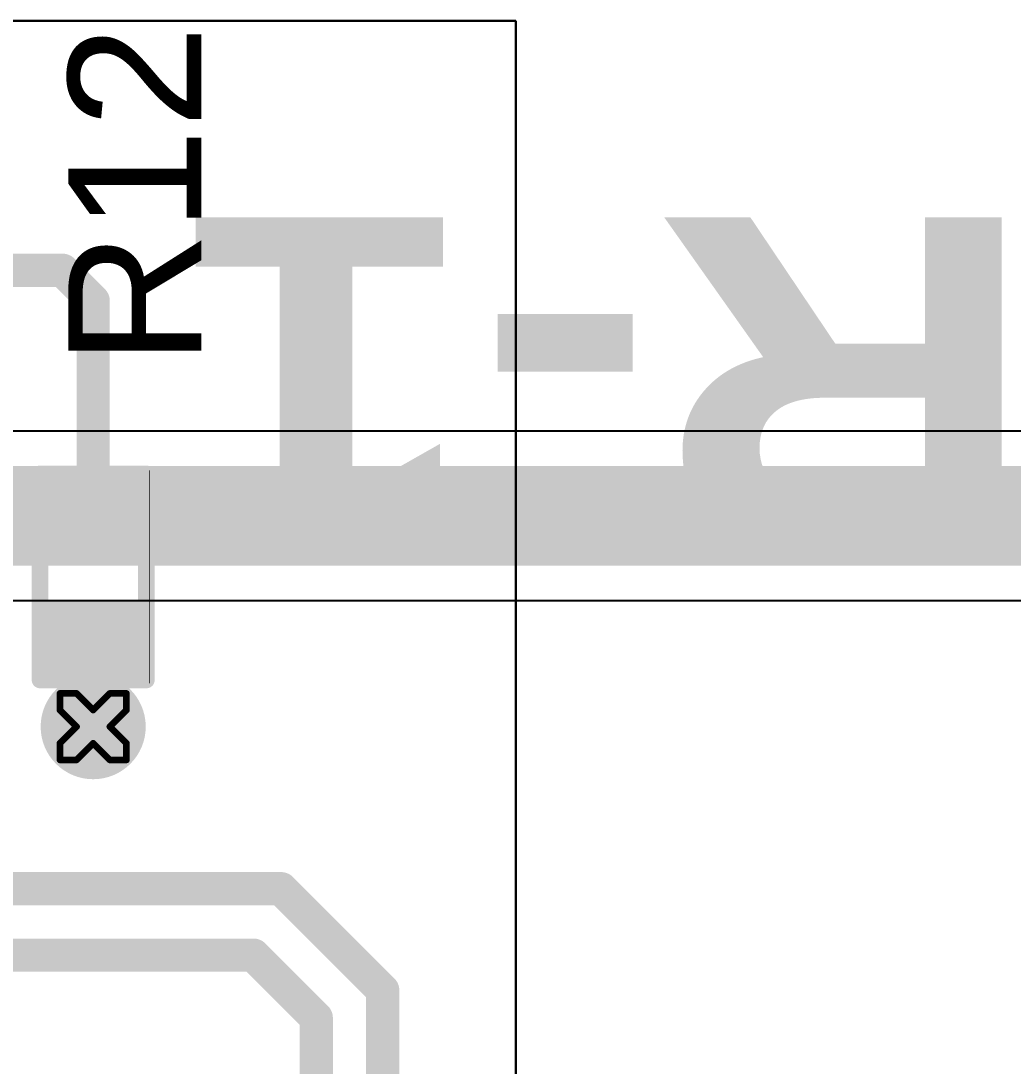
# Model space of a CAD drawing. Header units: inches. Extents: x 0 to 212, y 0 to 208.
# Drawn here: x 2.7811 to 3.0797, y 3.3809 to 3.6953 of the extents above; entities that cross this region are included whole.
import ezdxf

# ---------------------------------------------------------------- set-up
doc = ezdxf.new("R2010")
doc.units = ezdxf.units.IN
doc.header["$MEASUREMENT"] = 0
for name, color, linetype in [('Bottom Layer', 5, 'Continuous'), ('Bottom Solder', 6, 'Continuous'), ('Drill Drawing', 1, 'Continuous'), ('Top Layer', 1, 'Continuous'), ('Top Overlay', 2, 'Continuous'), ('Top Paste', 8, 'Continuous'), ('Top Solder', 216, 'Continuous'), ('Via Holes', 16, 'Continuous')]:
    doc.layers.add(name, color=color, linetype=linetype)
doc.styles.add('Arial', font='', dxfattribs={"height": 0.2})
doc.styles.add('Arial Black_Bold', font='', dxfattribs={"height": 0.2})
doc.styles.get('Arial').set_extended_font_data('Arial')
doc.styles.get('Arial Black_Bold').set_extended_font_data('Arial Black', bold=True)

# ---------------------------------------------------------------- blocks, each defined once
blk = doc.blocks.new('R___0402_69')
at = {"layer": 'Top Layer'}
for points in [[(-0.0275, -0.0125), (-0.0275, 0.0125), (-0.0095, 0.0125), (-0.0095, -0.0125)], [(0.0095, -0.0125), (0.0095, 0.0125), (0.0275, 0.0125), (0.0275, -0.0125)]]:
    blk.add_hatch(color=1, dxfattribs=at).paths.add_polyline_path(points)
at = {"layer": 'Top Paste'}
for points in [[(-0.0275, -0.0125), (-0.0275, 0.0125), (-0.0095, 0.0125), (-0.0095, -0.0125)], [(0.0095, -0.0125), (0.0095, 0.0125), (0.0275, 0.0125), (0.0275, -0.0125)]]:
    blk.add_hatch(color=8, dxfattribs=at).paths.add_polyline_path(points)
at = {"layer": 'Top Solder'}
for points in [[(-0.02967, -0.01467), (-0.02967, 0.01467), (-0.00733, 0.01467), (-0.00733, -0.01467)], [(0.00733, -0.01467), (0.00733, 0.01467), (0.02967, 0.01467), (0.02967, -0.01467)]]:
    blk.add_hatch(color=216, dxfattribs=at).paths.add_polyline_path(points)
at = {"layer": 'Top Overlay'}
for points in [[(-0.031, 0.016, 0.005, 0.005, 0), (-0.031, -0.016, 0.005, 0.005, 0)], [(-0.031, 0.016, 0.005, 0.005, 0), (0.031, 0.016, 0.005, 0.005, 0)], [(0.031, 0.016, 0.005, 0.005, 0), (0.031, -0.016, 0.005, 0.005, 0)], [(-0.031, -0.016, 0.005, 0.005, 0), (0.031, -0.016, 0.005, 0.005, 0)], [(-0.032, -0.017, 0.000127, 0.000127, 0), (0.032, -0.017, 0.000127, 0.000127, 0)]]:
    blk.add_lwpolyline(points, format="xyseb", dxfattribs=at)
for points in [[(-0.03225, 0.016, 0.0025, 0.0025, 1), (-0.02975, 0.016, 0.0025, 0.0025, 1)], [(-0.03225, 0.016, 0.0025, 0.0025, 1), (-0.02975, 0.016, 0.0025, 0.0025, 1)], [(0.02975, 0.016, 0.0025, 0.0025, 1), (0.03225, 0.016, 0.0025, 0.0025, 1)], [(0.02975, 0.016, 0.0025, 0.0025, 1), (0.03225, 0.016, 0.0025, 0.0025, 1)], [(-0.03225, -0.016, 0.0025, 0.0025, 1), (-0.02975, -0.016, 0.0025, 0.0025, 1)], [(-0.03225, -0.016, 0.0025, 0.0025, 1), (-0.02975, -0.016, 0.0025, 0.0025, 1)], [(0.02975, -0.016, 0.0025, 0.0025, 1), (0.03225, -0.016, 0.0025, 0.0025, 1)], [(0.02975, -0.016, 0.0025, 0.0025, 1), (0.03225, -0.016, 0.0025, 0.0025, 1)], [(-0.03203, -0.017, 0.0000635, 0.0000635, 1), (-0.03197, -0.017, 0.0000635, 0.0000635, 1)], [(0.03197, -0.017, 0.0000635, 0.0000635, 1), (0.03203, -0.017, 0.0000635, 0.0000635, 1)]]:
    blk.add_lwpolyline(points, format="xyseb", close=True, dxfattribs=at)

msp = doc.modelspace()

# ---------------------------------------------------------------- hatches: boundary and pattern name
at = {"layer": 'Bottom Layer'}
h = msp.add_hatch(color=5, dxfattribs=at)
edge = h.paths.add_edge_path()
edge.add_arc((2.80288, 3.483), 0.01181, 0, 360)
at = {"layer": 'Bottom Solder'}
h = msp.add_hatch(color=6, dxfattribs=at)
edge = h.paths.add_edge_path()
edge.add_arc((2.80288, 3.483), 0.01581, 0, 360)
at = {"layer": 'Top Layer'}
h = msp.add_hatch(color=1, dxfattribs=at)
edge = h.paths.add_edge_path()
edge.add_arc((2.80288, 3.483), 0.01181, 0, 360)
at = {"layer": 'Top Solder'}
h = msp.add_hatch(color=216, dxfattribs=at)
edge = h.paths.add_edge_path()
edge.add_arc((2.80288, 3.483), 0.01581, 0, 360)
at = {"layer": 'Via Holes'}
h = msp.add_hatch(color=7, dxfattribs=at)
edge = h.paths.add_edge_path()
edge.add_arc((2.80288, 3.483), 0.00591, 0, 360)

# ---------------------------------------------------------------- linework, layer by layer
at = {"layer": 'Bottom Layer'}
for p, q in [((4.69003, 3.57193), (2.74294, 3.57193)), ((2.7535, 3.52095), (4.69003, 3.52095))]:
    msp.add_line(p, q, dxfattribs=at)
msp.add_lwpolyline([(2.74294, 3.54644, 0.03, 0.03, 0), (4.69003, 3.54644, 0.03, 0.03, 0)], format="xyseb", dxfattribs=at)
at = {"layer": 'Drill Drawing'}
for points in [[(2.79288, 3.488, 0.002, 0.002, 0), (2.79288, 3.493, 0.002, 0.002, 0)], [(2.79288, 3.493, 0.002, 0.002, 0), (2.79788, 3.493, 0.002, 0.002, 0)], [(2.79788, 3.493, 0.002, 0.002, 0), (2.80288, 3.488, 0.002, 0.002, 0)], [(2.80288, 3.488, 0.002, 0.002, 0), (2.80788, 3.493, 0.002, 0.002, 0)], [(2.80788, 3.493, 0.002, 0.002, 0), (2.81288, 3.493, 0.002, 0.002, 0)], [(2.81288, 3.488, 0.002, 0.002, 0), (2.81288, 3.493, 0.002, 0.002, 0)], [(2.79288, 3.488, 0.002, 0.002, 0), (2.79788, 3.483, 0.002, 0.002, 0)], [(2.80788, 3.483, 0.002, 0.002, 0), (2.81288, 3.488, 0.002, 0.002, 0)], [(2.79288, 3.478, 0.002, 0.002, 0), (2.79788, 3.483, 0.002, 0.002, 0)], [(2.80788, 3.483, 0.002, 0.002, 0), (2.81288, 3.478, 0.002, 0.002, 0)], [(2.79288, 3.473, 0.002, 0.002, 0), (2.79288, 3.478, 0.002, 0.002, 0)], [(2.79788, 3.473, 0.002, 0.002, 0), (2.80288, 3.478, 0.002, 0.002, 0)], [(2.80288, 3.478, 0.002, 0.002, 0), (2.80788, 3.473, 0.002, 0.002, 0)], [(2.81288, 3.473, 0.002, 0.002, 0), (2.81288, 3.478, 0.002, 0.002, 0)], [(2.79288, 3.473, 0.002, 0.002, 0), (2.79788, 3.473, 0.002, 0.002, 0)], [(2.80788, 3.473, 0.002, 0.002, 0), (2.81288, 3.473, 0.002, 0.002, 0)]]:
    msp.add_lwpolyline(points, format="xyseb", dxfattribs=at)
for points in [[(2.79238, 3.493, 0.001, 0.001, 1), (2.79338, 3.493, 0.001, 0.001, 1)], [(2.79238, 3.493, 0.001, 0.001, 1), (2.79338, 3.493, 0.001, 0.001, 1)], [(2.79738, 3.493, 0.001, 0.001, 1), (2.79838, 3.493, 0.001, 0.001, 1)], [(2.79738, 3.493, 0.001, 0.001, 1), (2.79838, 3.493, 0.001, 0.001, 1)], [(2.80738, 3.493, 0.001, 0.001, 1), (2.80838, 3.493, 0.001, 0.001, 1)], [(2.80738, 3.493, 0.001, 0.001, 1), (2.80838, 3.493, 0.001, 0.001, 1)], [(2.81238, 3.493, 0.001, 0.001, 1), (2.81338, 3.493, 0.001, 0.001, 1)], [(2.81238, 3.493, 0.001, 0.001, 1), (2.81338, 3.493, 0.001, 0.001, 1)], [(2.79238, 3.488, 0.001, 0.001, 1), (2.79338, 3.488, 0.001, 0.001, 1)], [(2.79238, 3.488, 0.001, 0.001, 1), (2.79338, 3.488, 0.001, 0.001, 1)], [(2.80238, 3.488, 0.001, 0.001, 1), (2.80338, 3.488, 0.001, 0.001, 1)], [(2.80238, 3.488, 0.001, 0.001, 1), (2.80338, 3.488, 0.001, 0.001, 1)], [(2.81238, 3.488, 0.001, 0.001, 1), (2.81338, 3.488, 0.001, 0.001, 1)], [(2.81238, 3.488, 0.001, 0.001, 1), (2.81338, 3.488, 0.001, 0.001, 1)], [(2.79738, 3.483, 0.001, 0.001, 1), (2.79838, 3.483, 0.001, 0.001, 1)], [(2.79738, 3.483, 0.001, 0.001, 1), (2.79838, 3.483, 0.001, 0.001, 1)], [(2.80738, 3.483, 0.001, 0.001, 1), (2.80838, 3.483, 0.001, 0.001, 1)], [(2.80738, 3.483, 0.001, 0.001, 1), (2.80838, 3.483, 0.001, 0.001, 1)], [(2.79238, 3.478, 0.001, 0.001, 1), (2.79338, 3.478, 0.001, 0.001, 1)], [(2.79238, 3.478, 0.001, 0.001, 1), (2.79338, 3.478, 0.001, 0.001, 1)], [(2.80238, 3.478, 0.001, 0.001, 1), (2.80338, 3.478, 0.001, 0.001, 1)], [(2.80238, 3.478, 0.001, 0.001, 1), (2.80338, 3.478, 0.001, 0.001, 1)], [(2.81238, 3.478, 0.001, 0.001, 1), (2.81338, 3.478, 0.001, 0.001, 1)], [(2.81238, 3.478, 0.001, 0.001, 1), (2.81338, 3.478, 0.001, 0.001, 1)], [(2.79238, 3.473, 0.001, 0.001, 1), (2.79338, 3.473, 0.001, 0.001, 1)], [(2.79238, 3.473, 0.001, 0.001, 1), (2.79338, 3.473, 0.001, 0.001, 1)], [(2.79738, 3.473, 0.001, 0.001, 1), (2.79838, 3.473, 0.001, 0.001, 1)], [(2.79738, 3.473, 0.001, 0.001, 1), (2.79838, 3.473, 0.001, 0.001, 1)], [(2.80738, 3.473, 0.001, 0.001, 1), (2.80838, 3.473, 0.001, 0.001, 1)], [(2.80738, 3.473, 0.001, 0.001, 1), (2.80838, 3.473, 0.001, 0.001, 1)], [(2.81238, 3.473, 0.001, 0.001, 1), (2.81338, 3.473, 0.001, 0.001, 1)], [(2.81238, 3.473, 0.001, 0.001, 1), (2.81338, 3.473, 0.001, 0.001, 1)]]:
    msp.add_lwpolyline(points, format="xyseb", close=True, dxfattribs=at)
at = {"layer": 'Top Layer'}
for p, q in [((1.93062, 3.69532), (2.93, 3.69532)), ((2.93, 3.69532), (1.93062, 3.69532)), ((2.93, 3.69532), (2.93, 2.74552)), ((2.93, 2.87633), (2.93, 3.69532))]:
    msp.add_line(p, q, dxfattribs=at)
for points in [[(2.59684, 3.62031, 0.01, 0.01, 0), (2.79365, 3.62031, 0.01, 0.01, 0)], [(2.79365, 3.62031, 0.01, 0.01, 0), (2.80288, 3.61108, 0.01, 0.01, 0)], [(2.80288, 3.54655, 0.01, 0.01, 0), (2.80288, 3.61108, 0.01, 0.01, 0)], [(2.80288, 3.483, 0.011, 0.011, 0), (2.80288, 3.50955, 0.011, 0.011, 0)], [(2.74278, 3.43426, 0.01, 0.01, 0), (2.85943, 3.43426, 0.01, 0.01, 0)], [(2.85943, 3.43426, 0.01, 0.01, 0), (2.89, 3.40369, 0.01, 0.01, 0)], [(2.43866, 3.41426, 0.01, 0.01, 0), (2.85115, 3.41426, 0.01, 0.01, 0)], [(2.85115, 3.41426, 0.01, 0.01, 0), (2.87, 3.39541, 0.01, 0.01, 0)], [(2.89, 3.30725, 0.01, 0.01, 0), (2.89, 3.40369, 0.01, 0.01, 0)], [(2.87, 3.31554, 0.01, 0.01, 0), (2.87, 3.39541, 0.01, 0.01, 0)]]:
    msp.add_lwpolyline(points, format="xyseb", dxfattribs=at)
for points in [[(2.79115, 3.62031, 0.005, 0.005, 1), (2.79615, 3.62031, 0.005, 0.005, 1)], [(2.79115, 3.62031, 0.005, 0.005, 1), (2.79615, 3.62031, 0.005, 0.005, 1)], [(2.80038, 3.61108, 0.005, 0.005, 1), (2.80538, 3.61108, 0.005, 0.005, 1)], [(2.80038, 3.61108, 0.005, 0.005, 1), (2.80538, 3.61108, 0.005, 0.005, 1)], [(2.80038, 3.54655, 0.005, 0.005, 1), (2.80538, 3.54655, 0.005, 0.005, 1)], [(2.80013, 3.50955, 0.0055, 0.0055, 1), (2.80563, 3.50955, 0.0055, 0.0055, 1)], [(2.80013, 3.483, 0.0055, 0.0055, 1), (2.80563, 3.483, 0.0055, 0.0055, 1)], [(2.85694, 3.43426, 0.005, 0.005, 1), (2.86193, 3.43426, 0.005, 0.005, 1)], [(2.85694, 3.43426, 0.005, 0.005, 1), (2.86193, 3.43426, 0.005, 0.005, 1)], [(2.84865, 3.41426, 0.005, 0.005, 1), (2.85365, 3.41426, 0.005, 0.005, 1)], [(2.84865, 3.41426, 0.005, 0.005, 1), (2.85365, 3.41426, 0.005, 0.005, 1)], [(2.8875, 3.40369, 0.005, 0.005, 1), (2.8925, 3.40369, 0.005, 0.005, 1)], [(2.8875, 3.40369, 0.005, 0.005, 1), (2.8925, 3.40369, 0.005, 0.005, 1)], [(2.8675, 3.39541, 0.005, 0.005, 1), (2.8725, 3.39541, 0.005, 0.005, 1)], [(2.8675, 3.39541, 0.005, 0.005, 1), (2.8725, 3.39541, 0.005, 0.005, 1)]]:
    msp.add_lwpolyline(points, format="xyseb", close=True, dxfattribs=at)

# ---------------------------------------------------------------- block references
at = {"rotation": 90}
msp.add_blockref('R___0402_69', (2.80288, 3.52805), dxfattribs=at)

# ---------------------------------------------------------------- texts
at = {"layer": 'Top Overlay'}
for s, height, rotation, style, p in [('R12', 0.04, 90, 'Arial', (2.83538, 3.59154)), ('DIMMER-1', 0.1, 180, 'Arial Black_Bold', (3.61982, 3.63618))]:
    msp.add_text(s, height=height, rotation=rotation, dxfattribs=dict(at, style=style)).set_placement(p)

doc.saveas('drawing.dxf')
